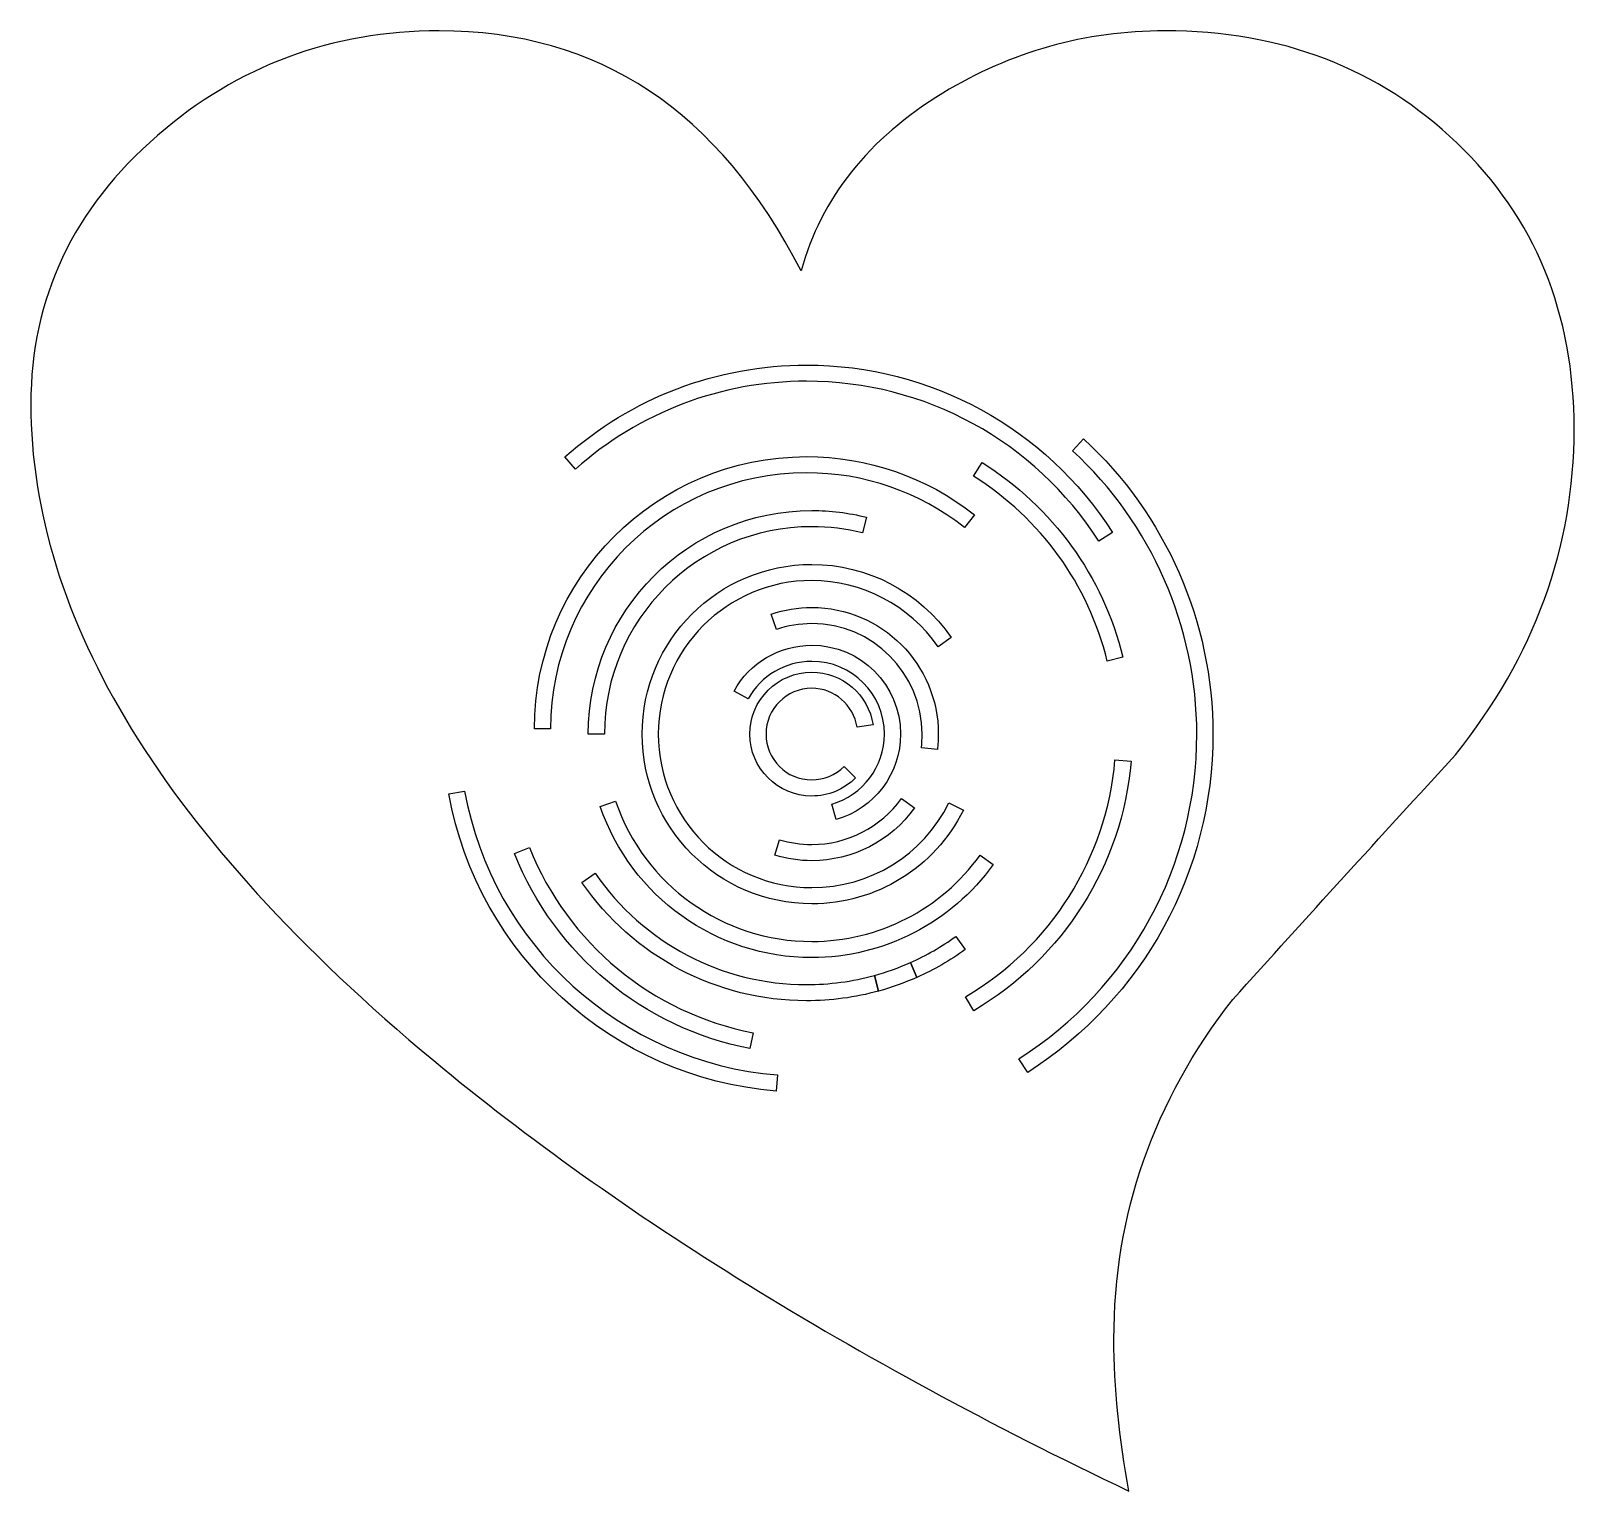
# Model space of a CAD drawing. Header units: centimetres. Extents: x -8 to 8, y -7.6 to 7.6.
import ezdxf

# ---------------------------------------------------------------- set-up
doc = ezdxf.new("R2010")
doc.units = ezdxf.units.CM
doc.header["$MEASUREMENT"] = 0
doc.layers.add('Camada 1', color=7, linetype='Continuous')

msp = doc.modelspace()

# ---------------------------------------------------------------- linework, layer by layer
at = {"layer": 'Camada 1'}
for points, knots in [([(-6.70549, 6.50053), (-5.86891, 7.22539), (-4.89328, 7.58747), (-3.77783, 7.58747), (-3.77783, 7.58747), (-2.12022, 7.58747), (-0.86538, 6.75596), (-0.01495, 5.09293), (-0.01495, 5.09293), (0.19277, 5.85091), (0.68463, 6.46707), (1.45841, 6.94044), (1.45841, 6.94044), (2.1695, 7.37165), (2.93854, 7.58747), (3.7678, 7.58747), (3.7678, 7.58747), (4.98044, 7.58747), (5.99236, 7.19866), (6.80381, 6.4223), (6.80381, 6.4223), (7.61592, 5.64525), (8.02187, 4.65417), (8.02187, 3.44886), (8.02187, 3.44886), (8.02187, 2.22244), (7.61097, 1.09415), (6.78759, 0.06283), (6.78759, 0.06283), (6.01223, -0.78042), (5.24115, -1.62704), (4.4728, -2.4768), (4.4728, -2.4768), (3.64852, -3.53566), (3.23714, -4.71414), (3.23714, -6.00886), (3.23714, -6.00886), (3.23714, -6.51077), (3.29037, -7.03761), (3.39364, -7.58744), (3.39364, -7.58744), (0.51796, -6.21534), (-1.89131, -4.72383), (-3.83364, -3.11392), (-3.83364, -3.11392), (-6.62533, -0.7935), (-8.02188, 1.48049), (-8.02188, 3.71013), (-8.02188, 3.71013), (-8.02188, 4.8108), (-7.58267, 5.74131), (-6.70549, 6.50053)], [0, 0, 0, 0, 0.07142857, 0.07142857, 0.07142857, 0.07142857, 0.14285714, 0.14285714, 0.14285714, 0.14285714, 0.21428571, 0.21428571, 0.21428571, 0.21428571, 0.28571429, 0.28571429, 0.28571429, 0.28571429, 0.35714286, 0.35714286, 0.35714286, 0.35714286, 0.42857143, 0.42857143, 0.42857143, 0.42857143, 0.5, 0.5, 0.5, 0.5, 0.57142857, 0.57142857, 0.57142857, 0.57142857, 0.64285714, 0.64285714, 0.64285714, 0.64285714, 0.71428571, 0.71428571, 0.71428571, 0.71428571, 0.78571429, 0.78571429, 0.78571429, 0.78571429, 0.85714286, 0.85714286, 0.85714286, 0.85714286, 1, 1, 1, 1]), ([(-2.35905, 3.03423), (-1.6978, 3.6225), (-0.84577, 3.94649), (0.04043, 3.94649), (0.04043, 3.94649), (1.27643, 3.94649), (2.41329, 3.32461), (3.08174, 2.28292), (3.08174, 2.28292), (3.08174, 2.28292), (3.22316, 2.37357), (3.22316, 2.37357), (3.22316, 2.37357), (2.52379, 3.46365), (1.33393, 4.1144), (0.04043, 4.1144), (0.04043, 4.1144), (-0.88683, 4.1144), (-1.77877, 3.77542), (-2.47068, 3.15952), (-2.47068, 3.15952), (-2.47068, 3.15952), (-2.35905, 3.03423), (-2.35905, 3.03423)], [0, 0, 0, 0, 0.14285714, 0.14285714, 0.14285714, 0.14285714, 0.28571429, 0.28571429, 0.28571429, 0.28571429, 0.42857143, 0.42857143, 0.42857143, 0.42857143, 0.57142857, 0.57142857, 0.57142857, 0.57142857, 0.71428571, 0.71428571, 0.71428571, 0.71428571, 1, 1, 1, 1]), ([(2.80773, 3.22446), (3.62844, 2.46839), (4.09921, 1.3951), (4.09921, 0.27989), (4.09921, 0.27989), (4.09921, -1.09266), (3.40809, -2.35425), (2.25025, -3.09476), (2.25025, -3.09476), (2.25025, -3.09476), (2.34092, -3.23605), (2.34092, -3.23605), (2.34092, -3.23605), (3.54702, -2.46455), (4.26711, -1.15018), (4.26711, 0.27989), (4.26711, 0.27989), (4.26711, 1.44189), (3.77673, 2.56028), (2.92162, 3.34816), (2.92162, 3.34816), (2.92162, 3.34816), (2.80773, 3.22446), (2.80773, 3.22446)], [0, 0, 0, 0, 0.14285714, 0.14285714, 0.14285714, 0.14285714, 0.28571429, 0.28571429, 0.28571429, 0.28571429, 0.42857143, 0.42857143, 0.42857143, 0.42857143, 0.57142857, 0.57142857, 0.57142857, 0.57142857, 0.71428571, 0.71428571, 0.71428571, 0.71428571, 1, 1, 1, 1]), ([(-2.61887, 0.33561), (-2.61887, 1.80185), (-1.42584, 2.99478), (0.0404, 2.99478), (0.0404, 2.99478), (0.64267, 2.99478), (1.21055, 2.79846), (1.68277, 2.42712), (1.68277, 2.42712), (1.68277, 2.42712), (1.78665, 2.55894), (1.78665, 2.55894), (1.78665, 2.55894), (1.2845, 2.95383), (0.68077, 3.16267), (0.0404, 3.16267), (0.0404, 3.16267), (-1.51855, 3.16267), (-2.78678, 1.89431), (-2.78678, 0.3356), (-2.78678, 0.3356), (-2.78678, 0.3356), (-2.61887, 0.33558), (-2.61887, 0.33558), (-2.61887, 0.33558), (-2.61887, 0.33558), (-2.61887, 0.33561), (-2.61887, 0.33561)], [0, 0, 0, 0, 0.125, 0.125, 0.125, 0.125, 0.25, 0.25, 0.25, 0.25, 0.375, 0.375, 0.375, 0.375, 0.5, 0.5, 0.5, 0.5, 0.625, 0.625, 0.625, 0.625, 0.75, 0.75, 0.75, 0.75, 1, 1, 1, 1]), ([(1.77911, 2.95869), (2.47801, 2.51879), (2.97114, 1.83694), (3.16778, 1.03901), (3.16778, 1.03901), (3.16778, 1.03901), (3.33084, 1.07925), (3.33084, 1.07925), (3.33084, 1.07925), (3.1237, 1.91957), (2.60453, 2.63751), (1.86862, 3.10064), (1.86862, 3.10064), (1.86862, 3.10064), (1.77911, 2.95869), (1.77911, 2.95869)], [0, 0, 0, 0, 0.2, 0.2, 0.2, 0.2, 0.4, 0.4, 0.4, 0.4, 0.6, 0.6, 0.6, 0.6, 1, 1, 1, 1]), ([(-2.05888, 0.27989), (-2.05888, 1.46829), (-1.09204, 2.43513), (0.09647, 2.43513), (0.09647, 2.43513), (0.27485, 2.43513), (0.45212, 2.41325), (0.62352, 2.36996), (0.62352, 2.36996), (0.62352, 2.36996), (0.66458, 2.53302), (0.66458, 2.53302), (0.66458, 2.53302), (0.47987, 2.57948), (0.28861, 2.60303), (0.09647, 2.60303), (0.09647, 2.60303), (-1.18475, 2.60303), (-2.22689, 1.56099), (-2.22689, 0.27991), (-2.22689, 0.27991), (-2.22689, 0.27991), (-2.05888, 0.27992), (-2.05888, 0.27992), (-2.05888, 0.27992), (-2.05888, 0.27992), (-2.05888, 0.27989), (-2.05888, 0.27989)], [0, 0, 0, 0, 0.125, 0.125, 0.125, 0.125, 0.25, 0.25, 0.25, 0.25, 0.375, 0.375, 0.375, 0.375, 0.5, 0.5, 0.5, 0.5, 0.625, 0.625, 0.625, 0.625, 0.75, 0.75, 0.75, 0.75, 1, 1, 1, 1]), ([(1.52268, -0.43626), (1.24982, -0.97876), (0.70324, -1.31581), (0.09647, -1.31581), (0.09647, -1.31581), (-0.78343, -1.31581), (-1.49913, -0.60009), (-1.49913, 0.27992), (-1.49913, 0.27992), (-1.49913, 1.15958), (-0.78343, 1.87538), (0.09647, 1.87538), (0.09647, 1.87538), (0.61947, 1.87538), (1.11012, 1.61839), (1.4088, 1.18765), (1.4088, 1.18765), (1.4088, 1.18765), (1.54673, 1.28351), (1.54673, 1.28351), (1.54673, 1.28351), (1.21666, 1.75926), (0.6745, 2.04331), (0.09647, 2.04331), (0.09647, 2.04331), (-0.87601, 2.04331), (-1.66714, 1.25229), (-1.66714, 0.27994), (-1.66714, 0.27994), (-1.66714, -0.69254), (-0.87601, -1.48377), (0.09647, -1.48377), (0.09647, -1.48377), (0.76719, -1.48377), (1.37115, -1.11121), (1.67265, -0.51166), (1.67265, -0.51166), (1.67265, -0.51166), (1.52268, -0.43626), (1.52268, -0.43626)], [0, 0, 0, 0, 0.09090909, 0.09090909, 0.09090909, 0.09090909, 0.18181818, 0.18181818, 0.18181818, 0.18181818, 0.27272727, 0.27272727, 0.27272727, 0.27272727, 0.36363636, 0.36363636, 0.36363636, 0.36363636, 0.45454545, 0.45454545, 0.45454545, 0.45454545, 0.54545455, 0.54545455, 0.54545455, 0.54545455, 0.63636364, 0.63636364, 0.63636364, 0.63636364, 0.72727273, 0.72727273, 0.72727273, 0.72727273, 0.81818182, 0.81818182, 0.81818182, 0.81818182, 1, 1, 1, 1]), ([(-0.2717, 1.36704), (-0.1534, 1.40707), (-0.02961, 1.42747), (0.09647, 1.42747), (0.09647, 1.42747), (0.7293, 1.42747), (1.24418, 0.91262), (1.24418, 0.27989), (1.24418, 0.27989), (1.24418, 0.23264), (1.24124, 0.18506), (1.23561, 0.13847), (1.23561, 0.13847), (1.23561, 0.13847), (1.40227, 0.11807), (1.40227, 0.11807), (1.40227, 0.11807), (1.40881, 0.17144), (1.41209, 0.22576), (1.41209, 0.27989), (1.41209, 0.27989), (1.41209, 1.0053), (0.82188, 1.59537), (0.09648, 1.59537), (0.09648, 1.59537), (-0.04785, 1.59537), (-0.18983, 1.57203), (-0.32548, 1.52613), (-0.32548, 1.52613), (-0.32548, 1.52613), (-0.2717, 1.36704), (-0.2717, 1.36704)], [0, 0, 0, 0, 0.11111111, 0.11111111, 0.11111111, 0.11111111, 0.22222222, 0.22222222, 0.22222222, 0.22222222, 0.33333333, 0.33333333, 0.33333333, 0.33333333, 0.44444444, 0.44444444, 0.44444444, 0.44444444, 0.55555556, 0.55555556, 0.55555556, 0.55555556, 0.66666667, 0.66666667, 0.66666667, 0.66666667, 0.77777778, 0.77777778, 0.77777778, 0.77777778, 1, 1, 1, 1]), ([(-0.56499, 0.64568), (-0.43172, 0.88621), (-0.17822, 1.03562), (0.09647, 1.03562), (0.09647, 1.03562), (0.51324, 1.03562), (0.8522, 0.69656), (0.8522, 0.27989), (0.8522, 0.27989), (0.8522, -0.05571), (0.62722, -0.35453), (0.30507, -0.44687), (0.30507, -0.44687), (0.30507, -0.44687), (0.35129, -0.60837), (0.35129, -0.60837), (0.35129, -0.60837), (0.74518, -0.4956), (1.02018, -0.13037), (1.02018, 0.27986), (1.02018, 0.27986), (1.02018, 0.7891), (0.6059, 1.20349), (0.09644, 1.20349), (0.09644, 1.20349), (-0.23937, 1.20349), (-0.54904, 1.02093), (-0.71207, 0.72705), (-0.71207, 0.72705), (-0.71207, 0.72705), (-0.56499, 0.64568), (-0.56499, 0.64568)], [0, 0, 0, 0, 0.11111111, 0.11111111, 0.11111111, 0.11111111, 0.22222222, 0.22222222, 0.22222222, 0.22222222, 0.33333333, 0.33333333, 0.33333333, 0.33333333, 0.44444444, 0.44444444, 0.44444444, 0.44444444, 0.55555556, 0.55555556, 0.55555556, 0.55555556, 0.66666667, 0.66666667, 0.66666667, 0.66666667, 0.77777778, 0.77777778, 0.77777778, 0.77777778, 1, 1, 1, 1]), ([(0.43296, -0.05671), (0.34298, -0.14656), (0.22354, -0.19609), (0.09646, -0.19609), (0.09646, -0.19609), (-0.16606, -0.19609), (-0.37939, 0.01735), (-0.37939, 0.27987), (-0.37939, 0.27987), (-0.37939, 0.54226), (-0.16606, 0.75562), (0.09646, 0.75562), (0.09646, 0.75562), (0.33033, 0.75562), (0.53284, 0.58139), (0.56713, 0.35046), (0.56713, 0.35046), (0.56713, 0.35046), (0.73334, 0.37515), (0.73334, 0.37515), (0.73334, 0.37515), (0.68664, 0.68783), (0.41298, 0.92353), (0.09646, 0.92353), (0.09646, 0.92353), (-0.25851, 0.92353), (-0.54743, 0.63474), (-0.54743, 0.27988), (-0.54743, 0.27988), (-0.54743, -0.07522), (-0.2585, -0.36412), (0.09646, -0.36412), (0.09646, -0.36412), (0.26855, -0.36412), (0.43013, -0.29715), (0.55157, -0.17547), (0.55157, -0.17547), (0.55157, -0.17547), (0.43296, -0.05671), (0.43296, -0.05671)], [0, 0, 0, 0, 0.09090909, 0.09090909, 0.09090909, 0.09090909, 0.18181818, 0.18181818, 0.18181818, 0.18181818, 0.27272727, 0.27272727, 0.27272727, 0.27272727, 0.36363636, 0.36363636, 0.36363636, 0.36363636, 0.45454545, 0.45454545, 0.45454545, 0.45454545, 0.54545455, 0.54545455, 0.54545455, 0.54545455, 0.63636364, 0.63636364, 0.63636364, 0.63636364, 0.72727273, 0.72727273, 0.72727273, 0.72727273, 0.81818182, 0.81818182, 0.81818182, 0.81818182, 1, 1, 1, 1]), ([(3.24829, 0.01142), (3.16249, -1.00932), (2.58196, -1.92935), (1.69545, -2.44976), (1.69545, -2.44976), (1.69545, -2.44976), (1.78035, -2.59475), (1.78035, -2.59475), (1.78035, -2.59475), (2.71391, -2.04661), (3.32533, -1.07763), (3.41566, -0.00279), (3.41566, -0.00279), (3.41566, -0.00279), (3.24829, 0.01142), (3.24829, 0.01142)], [0, 0, 0, 0, 0.2, 0.2, 0.2, 0.2, 0.4, 0.4, 0.4, 0.4, 0.6, 0.6, 0.6, 0.6, 1, 1, 1, 1]), ([(-0.26064, -3.26299), (-1.88476, -3.12882), (-3.22202, -1.9156), (-3.5125, -0.31244), (-3.5125, -0.31244), (-3.5125, -0.31244), (-3.67781, -0.34221), (-3.67781, -0.34221), (-3.67781, -0.34221), (-3.3737, -2.02012), (-1.97432, -3.29007), (-0.27442, -3.43022), (-0.27442, -3.43022), (-0.27442, -3.43022), (-0.26064, -3.26299), (-0.26064, -3.26299)], [0, 0, 0, 0, 0.2, 0.2, 0.2, 0.2, 0.4, 0.4, 0.4, 0.4, 0.6, 0.6, 0.6, 0.6, 1, 1, 1, 1]), ([(1.84745, -0.97752), (1.44285, -1.53987), (0.7884, -1.87554), (0.09646, -1.87554), (0.09646, -1.87554), (-0.82572, -1.87554), (-1.6455, -1.28973), (-1.94364, -0.41763), (-1.94364, -0.41763), (-1.94364, -0.41763), (-2.10239, -0.47211), (-2.10239, -0.47211), (-2.10239, -0.47211), (-1.78124, -1.4121), (-0.89742, -2.04358), (0.09648, -2.04358), (0.09648, -2.04358), (0.84229, -2.04358), (1.54775, -1.68171), (1.98367, -1.07552), (1.98367, -1.07552), (1.98367, -1.07552), (1.84745, -0.97752), (1.84745, -0.97752)], [0, 0, 0, 0, 0.14285714, 0.14285714, 0.14285714, 0.14285714, 0.28571429, 0.28571429, 0.28571429, 0.28571429, 0.42857143, 0.42857143, 0.42857143, 0.42857143, 0.57142857, 0.57142857, 0.57142857, 0.57142857, 0.71428571, 0.71428571, 0.71428571, 0.71428571, 1, 1, 1, 1]), ([(1.02854, -0.39004), (0.81317, -0.68931), (0.46463, -0.86793), (0.09644, -0.86793), (0.09644, -0.86793), (-0.01789, -0.86793), (-0.13031, -0.85123), (-0.23823, -0.81843), (-0.23823, -0.81843), (-0.23823, -0.81843), (-0.28707, -0.97911), (-0.28707, -0.97911), (-0.28707, -0.97911), (-0.16335, -1.01689), (-0.03434, -1.03584), (0.09644, -1.03584), (0.09644, -1.03584), (0.5185, -1.03584), (0.91792, -0.83108), (1.16488, -0.48805), (1.16488, -0.48805), (1.16488, -0.48805), (1.02854, -0.39004), (1.02854, -0.39004)], [0, 0, 0, 0, 0.14285714, 0.14285714, 0.14285714, 0.14285714, 0.28571429, 0.28571429, 0.28571429, 0.28571429, 0.42857143, 0.42857143, 0.42857143, 0.42857143, 0.57142857, 0.57142857, 0.57142857, 0.57142857, 0.71428571, 0.71428571, 0.71428571, 0.71428571, 1, 1, 1, 1]), ([(-0.51371, -2.82457), (-1.56792, -2.61857), (-2.43731, -1.89924), (-2.83921, -0.90028), (-2.83921, -0.90028), (-2.83921, -0.90028), (-2.99505, -0.96285), (-2.99505, -0.96285), (-2.99505, -0.96285), (-2.57172, -2.01481), (-1.65621, -2.77236), (-0.54583, -2.98919), (-0.54583, -2.98919), (-0.54583, -2.98919), (-0.51371, -2.82457), (-0.51371, -2.82457)], [0, 0, 0, 0, 0.2, 0.2, 0.2, 0.2, 0.4, 0.4, 0.4, 0.4, 0.6, 0.6, 0.6, 0.6, 1, 1, 1, 1]), ([(0.74734, -2.22873), (0.5181, -2.29165), (0.2803, -2.32369), (0.04043, -2.32369), (0.04043, -2.32369), (-0.83719, -2.32369), (-1.65767, -1.89099), (-2.1545, -1.1663), (-2.1545, -1.1663), (-2.1545, -1.1663), (-2.29309, -1.26123), (-2.29309, -1.26123), (-2.29309, -1.26123), (-1.7648, -2.03162), (-0.89257, -2.4916), (0.04043, -2.4916), (0.04043, -2.4916), (0.29528, -2.4916), (0.54819, -2.45765), (0.79177, -2.39077), (0.79177, -2.39077), (0.79177, -2.39077), (0.74734, -2.22873), (0.74734, -2.22873)], [0, 0, 0, 0, 0.14285714, 0.14285714, 0.14285714, 0.14285714, 0.28571429, 0.28571429, 0.28571429, 0.28571429, 0.42857143, 0.42857143, 0.42857143, 0.42857143, 0.57142857, 0.57142857, 0.57142857, 0.57142857, 0.71428571, 0.71428571, 0.71428571, 0.71428571, 1, 1, 1, 1]), ([(1.59441, -1.82281), (1.44635, -1.92936), (1.28726, -2.02093), (1.1216, -2.09478), (1.1216, -2.09478), (1.1216, -2.09478), (1.18981, -2.24826), (1.18981, -2.24826), (1.18981, -2.24826), (1.36618, -2.16965), (1.5352, -2.07244), (1.69249, -1.95891), (1.69249, -1.95891), (1.69249, -1.95891), (1.59441, -1.82281), (1.59441, -1.82281)], [0, 0, 0, 0, 0.2, 0.2, 0.2, 0.2, 0.4, 0.4, 0.4, 0.4, 0.6, 0.6, 0.6, 0.6, 1, 1, 1, 1]), ([(1.12146, -2.09477), (1.00049, -2.14867), (0.87452, -2.19378), (0.74731, -2.22873), (0.74731, -2.22873), (0.74731, -2.22873), (0.79176, -2.39076), (0.79176, -2.39076), (0.79176, -2.39076), (0.92728, -2.35356), (1.06103, -2.30551), (1.1898, -2.24823), (1.1898, -2.24823), (1.1898, -2.24823), (1.12146, -2.09477), (1.12146, -2.09477)], [0, 0, 0, 0, 0.2, 0.2, 0.2, 0.2, 0.4, 0.4, 0.4, 0.4, 0.6, 0.6, 0.6, 0.6, 1, 1, 1, 1])]:
    msp.add_open_spline(points, degree=3, knots=knots, dxfattribs=at)

doc.saveas('drawing.dxf')
